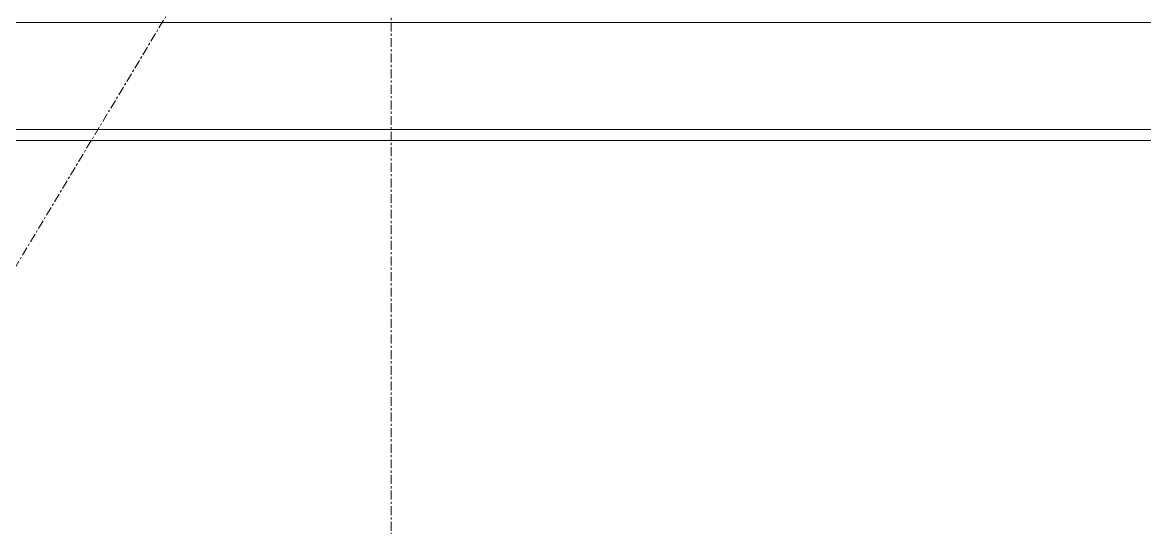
# Model space of a CAD drawing. Header units: inches. Extents: x 3268 to 7018, y 976 to 6708.
# Drawn here: x 4929.8 to 4992.8, y 3609.5 to 3637.8 of the extents above; entities that cross this region are included whole.
import ezdxf

# ---------------------------------------------------------------- set-up
doc = ezdxf.new("R2010")
doc.units = ezdxf.units.IN
doc.header["$MEASUREMENT"] = 0
doc.linetypes.add('Grid Line 1_2_', pattern=[0.875, 0.5, -0.125, 0.125, -0.125])
for name, color, linetype, lineweight in [('A-WALL', 113, 'Continuous', 9), ('A-WALL-PATT', 111, 'Continuous', 15), ('I-WALL', 2, 'Continuous', 9), ('S-GRID', 1, 'Continuous', 9)]:
    doc.layers.add(name, color=color, linetype=linetype, lineweight=lineweight)

msp = doc.modelspace()

# ---------------------------------------------------------------- hatches: boundary and pattern name
at = {"layer": 'A-WALL-PATT', "lineweight": 9}
h = msp.add_hatch(dxfattribs=at)
h.set_pattern_fill('FP_1', color=256, style=0, pattern_type=2)
h.set_pattern_definition([(0, (0, 0), (122.88, 30.72), [5.069, -87.091, 5.069, -87.091, -491.52]), (0, (0, 0), (122.88, 30.72), [-184.32, 5.069, -179.251, 5.069, -87.091, -215.04]), (0, (0, 0), (122.88, 30.72), [-460.8, 5.069, -56.371, 5.069, -148.531]), (120, (46.08, 15.36), (-88.0443, 91.0572), [5.069, -87.091, 5.069, -87.091, -491.52]), (120, (46.08, 15.36), (-88.0443, 91.0572), [-184.32, 5.069, -179.251, 5.069, -87.091, -215.04]), (120, (46.08, 15.36), (-88.0443, 91.0572), [-460.8, 5.069, -56.371, 5.069, -148.531]), (240, (61.44, 76.8), (-34.8357, -121.7772), [5.069, -87.091, 5.069, -87.091, -491.52]), (240, (61.44, 76.8), (-34.8357, -121.7772), [-184.32, 5.069, -179.251, 5.069, -87.091, -215.04]), (240, (61.44, 76.8), (-34.8357, -121.7772), [-460.8, 5.069, -56.371, 5.069, -148.531])])
h.paths.add_polyline_path([(5158.5, 3631.149), (5176.375, 3631.149), (5176.375, 3631.774), (5158.5, 3631.734)])
h.paths.add_polyline_path([(5052.813, 3631.149), (5052.813, 3631.774), (4563.453, 3631.774), (4564.078, 3631.149), (5032.386, 3631.149)])
h.paths.add_polyline_path([(5128.813, 3631.149), (5141.125, 3631.211), (5141.125, 3631.774), (5128.813, 3631.774), (5128.813, 3631.211)])

# ---------------------------------------------------------------- linework, layer by layer
at = {"layer": 'A-WALL'}
for p, q in [((5052.813, 3637.774), (4566.822, 3637.774)), ((5052.813, 3631.774), (4564.337, 3631.774))]:
    msp.add_line(p, q, dxfattribs=at)
at = {"layer": 'I-WALL', "lineweight": 15}
msp.add_line((4564.078, 3631.149), (5052.813, 3631.149), dxfattribs=at)
at = {"layer": 'S-GRID', "linetype": 'Grid Line 1_2_'}
for p, q in [((4950.5, 3355.524), (4950.5, 6288.946)), ((6291.505, 5890.96), (4768.062, 3355.524))]:
    msp.add_line(p, q, dxfattribs=at)

doc.saveas('drawing.dxf')
